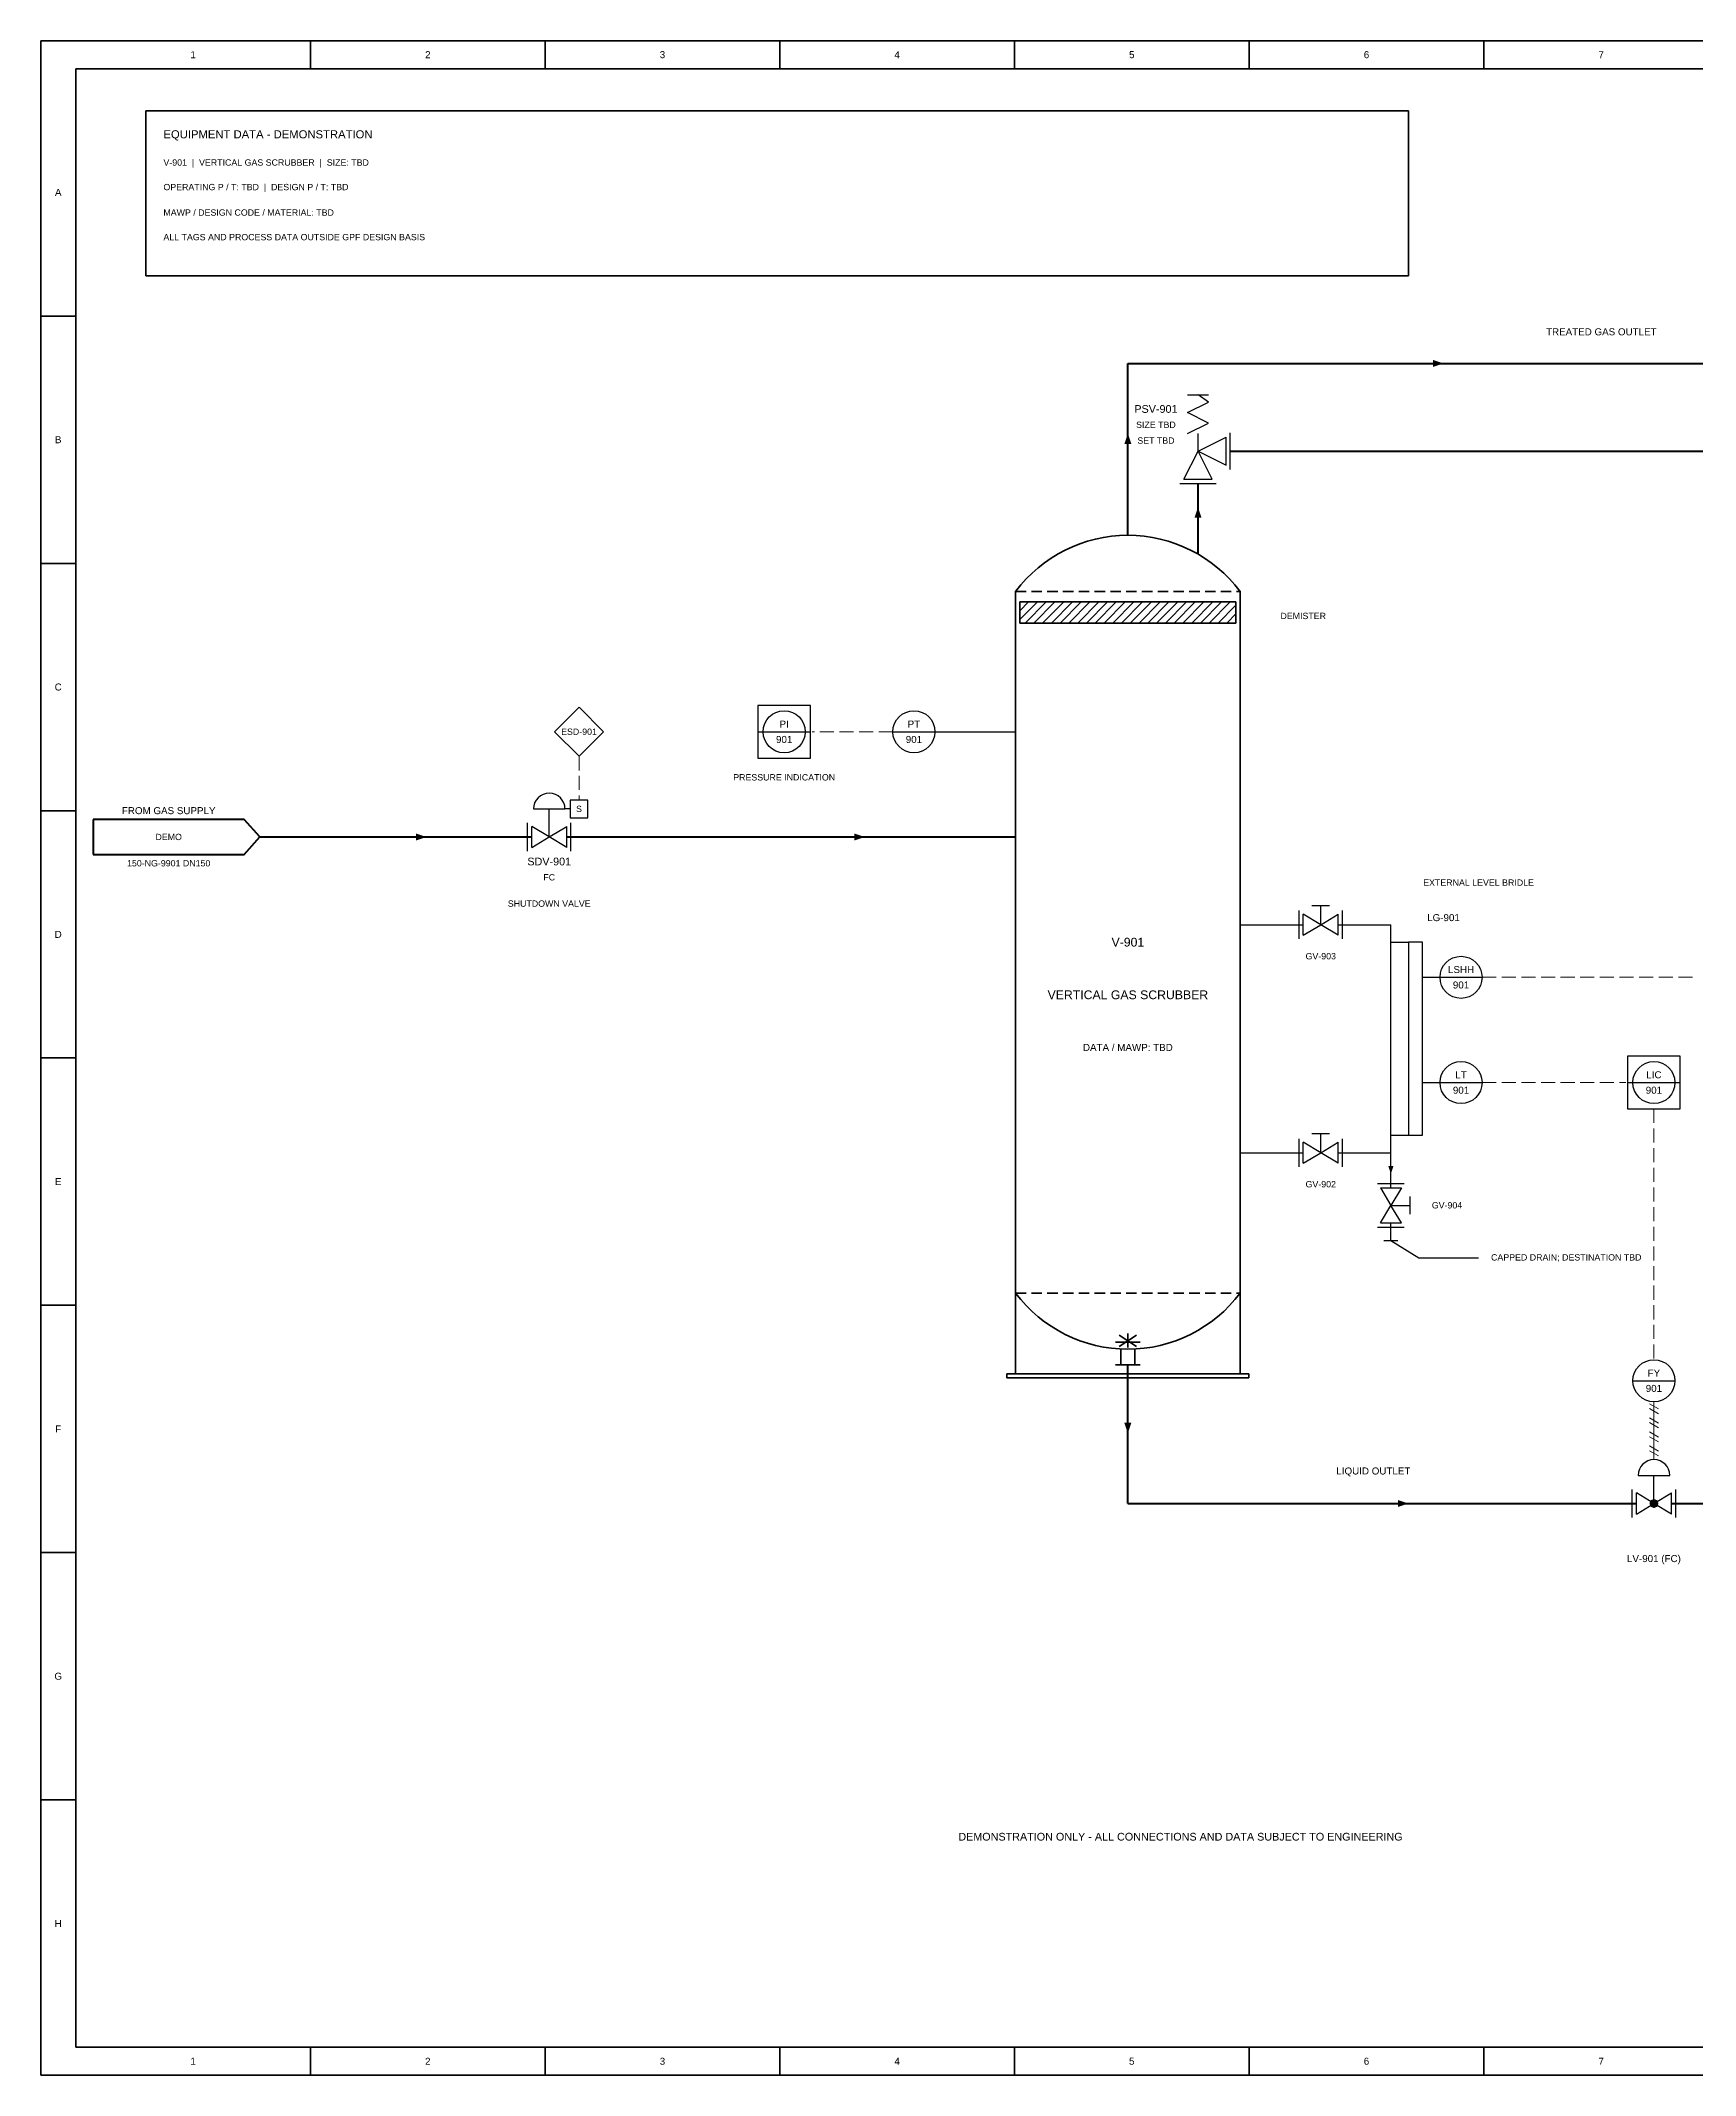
# Model space of a CAD drawing. Header units: millimetres. Extents: x 10 to 831, y 7 to 587.
# Drawn here: x 10 to 482, y 7 to 587 of the extents above; entities that cross this region are included whole.
import ezdxf

# ---------------------------------------------------------------- set-up
doc = ezdxf.new("R2010")
doc.units = ezdxf.units.MM
for name, color, linetype, lineweight in [('REF-EQUIP', 7, 'Continuous', 35), ('REF-FRAME', 7, 'Continuous', 35), ('REF-HATCH', 7, 'Continuous', 13), ('REF-PROC', 7, 'Continuous', 50), ('REF-PROC-MINOR', 7, 'Continuous', 25), ('REF-SIG', 7, 'Continuous', 13), ('REF-SIGP', 7, 'Continuous', 13), ('REF-SYM', 7, 'Continuous', 25), ('REF-TEXT', 7, 'Continuous', 18)]:
    doc.layers.add(name, color=color, linetype=linetype, lineweight=lineweight)
doc.styles.add('ARIAL', font='arial.ttf')

msp = doc.modelspace()

# ---------------------------------------------------------------- linework, layer by layer
at = {"layer": 'REF-EQUIP'}
for p, q in [((288, 230), (288, 430)), ((288, 430), (291, 430)), ((292.5, 430), (295.5, 430)), ((297, 430), (300, 430)), ((301.5, 430), (304.5, 430)), ((306, 430), (309, 430)), ((310.5, 430), (313.5, 430)), ((315, 430), (318, 430)), ((319.5, 430), (322.5, 430)), ((324, 430), (327, 430)), ((328.5, 430), (331.5, 430)), ((333, 430), (336, 430)), ((337.5, 430), (340.5, 430)), ((342, 430), (345, 430)), ((346.5, 430), (349.5, 430)), ((351, 430), (352, 430)), ((352, 230), (352, 430)), ((289.2, 421), (289.2, 427)), ((289.2, 427), (350.8, 427)), ((350.8, 421), (350.8, 427)), ((289.2, 421), (350.8, 421)), ((288, 230), (288, 207)), ((288, 230), (291, 230)), ((292.5, 230), (295.5, 230)), ((297, 230), (300, 230)), ((301.5, 230), (304.5, 230)), ((306, 230), (309, 230)), ((310.5, 230), (313.5, 230)), ((315, 230), (318, 230)), ((319.5, 230), (322.5, 230)), ((324, 230), (327, 230)), ((328.5, 230), (331.5, 230)), ((333, 230), (336, 230)), ((337.5, 230), (340.5, 230)), ((342, 230), (345, 230)), ((346.5, 230), (349.5, 230)), ((351, 230), (352, 230)), ((352, 230), (352, 207)), ((316.5, 216), (323.5, 216)), ((317.5, 214.8), (322.5, 218)), ((317.5, 218), (322.5, 214.8)), ((320, 214.5), (320, 218.5)), ((316.5, 209.5), (323.5, 209.5)), ((318, 214), (318, 209.5)), ((322, 214), (322, 209.5)), ((285.5, 205.8), (285.5, 207)), ((285.5, 207), (354.5, 207)), ((285.5, 205.8), (354.5, 205.8)), ((354.5, 205.8), (354.5, 207))]:
    msp.add_line(p, q, dxfattribs=at)
for centre, start, end in [((320, 406), 36.8699, 143.1301), ((320, 254), 216.8699, 323.1301)]:
    msp.add_arc(centre, 40, start, end, dxfattribs=at)
at = {"layer": 'REF-FRAME'}
for p, q in [((10, 587), (10, 7)), ((831, 587), (10, 587)), ((86.92, 579), (86.92, 587)), ((153.83, 579), (153.83, 587)), ((220.75, 579), (220.75, 587)), ((287.67, 579), (287.67, 587)), ((354.58, 579), (354.58, 587)), ((421.5, 579), (421.5, 587)), ((20, 579), (20, 15)), ((823, 579), (20, 579)), ((40, 567), (40, 520)), ((400, 567), (40, 567)), ((400, 520), (400, 567)), ((40, 520), (400, 520)), ((10, 508.5), (20, 508.5)), ((10, 438), (20, 438)), ((10, 367.5), (20, 367.5)), ((10, 297), (20, 297)), ((10, 226.5), (20, 226.5)), ((10, 156), (20, 156)), ((10, 85.5), (20, 85.5)), ((20, 15), (823, 15)), ((86.92, 7), (86.92, 15)), ((153.83, 7), (153.83, 15)), ((220.75, 7), (220.75, 15)), ((287.67, 7), (287.67, 15)), ((354.58, 7), (354.58, 15)), ((421.5, 7), (421.5, 15)), ((10, 7), (831, 7))]:
    msp.add_line(p, q, dxfattribs=at)
at = {"layer": 'REF-HATCH'}
for p, q in [((289.2, 422), (294.2, 427)), ((289.2, 424.5), (291.7, 427)), ((290.7, 421), (296.7, 427)), ((293.2, 421), (299.2, 427)), ((295.7, 421), (301.7, 427)), ((298.2, 421), (304.2, 427)), ((300.7, 421), (306.7, 427)), ((303.2, 421), (309.2, 427)), ((305.7, 421), (311.7, 427)), ((308.2, 421), (314.2, 427)), ((310.7, 421), (316.7, 427)), ((313.2, 421), (319.2, 427)), ((315.7, 421), (321.7, 427)), ((318.2, 421), (324.2, 427)), ((320.7, 421), (326.7, 427)), ((323.2, 421), (329.2, 427)), ((325.7, 421), (331.7, 427)), ((328.2, 421), (334.2, 427)), ((330.7, 421), (336.7, 427)), ((333.2, 421), (339.2, 427)), ((335.7, 421), (341.7, 427)), ((338.2, 421), (344.2, 427)), ((340.7, 421), (346.7, 427)), ((343.2, 421), (349.2, 427)), ((345.7, 421), (350.8, 426.1)), ((348.2, 421), (350.8, 423.6)), ((350.7, 421), (350.8, 421.1))]:
    msp.add_line(p, q, dxfattribs=at)
at = {"layer": 'REF-PROC'}
for p, q in [((320, 446), (320, 495)), ((320, 495), (585, 495)), ((349.2, 470), (585, 470)), ((340, 440.64), (340, 460.8)), ((25, 365), (25, 355)), ((68, 365), (25, 365)), ((72.5, 360), (68, 365)), ((68, 355), (72.5, 360)), ((72.5, 360), (150, 360)), ((160, 360), (288, 360)), ((25, 355), (68, 355)), ((320, 170), (320, 209.5)), ((320, 170), (465, 170)), ((475, 170), (585, 170))]:
    msp.add_line(p, q, dxfattribs=at)
for points in [[(410, 495), (407, 496), (407, 494)], [(320, 475), (319, 472), (321, 472)], [(340, 454), (339, 451), (341, 451)], [(120, 360), (117, 361), (117, 359)], [(245, 360), (242, 361), (242, 359)], [(320, 190), (319, 193), (321, 193)], [(400, 170), (397, 171), (397, 169)], [(470, 170), (469.08, 170.92), (468.7, 170)], [(470, 170), (468.7, 170), (469.08, 169.08)], [(470, 170), (470, 171.3), (469.08, 170.92)], [(470, 170), (469.08, 169.08), (470, 168.7)], [(470, 170), (470.92, 170.92), (470, 171.3)], [(470, 170), (471.3, 170), (470.92, 170.92)], [(470, 170), (470, 168.7), (470.92, 169.08)], [(470, 170), (470.92, 169.08), (471.3, 170)]]:
    msp.add_solid(points, dxfattribs=at)
at = {"layer": 'REF-PROC-MINOR'}
for p, q in [((265, 390), (288, 390)), ((352, 335), (370, 335)), ((380, 335), (395, 335)), ((395, 270), (395, 335)), ((395, 330), (400, 330)), ((404, 320), (409, 320)), ((404, 290), (409, 290)), ((395, 275), (400, 275)), ((352, 270), (370, 270)), ((380, 270), (395, 270)), ((395, 260), (395, 270)), ((395, 245), (395, 250)), ((393, 245), (397, 245))]:
    msp.add_line(p, q, dxfattribs=at)
msp.add_solid([(395, 264), (394.25, 266.25), (395.75, 266.25)], dxfattribs=at)
at = {"layer": 'REF-SIG'}
for p, q in [((230.6, 390), (230, 390)), ((236.2, 390), (232.2, 390)), ((241.8, 390), (237.8, 390)), ((247.4, 390), (243.4, 390)), ((253, 390), (249, 390)), ((163.5, 383), (163.5, 379)), ((163.5, 377.4), (163.5, 373.4)), ((163.5, 371.8), (163.5, 370.5)), ((421, 320), (425, 320)), ((426.6, 320), (430.6, 320)), ((432.2, 320), (436.2, 320)), ((437.8, 320), (441.8, 320)), ((443.4, 320), (447.4, 320)), ((449, 320), (453, 320)), ((454.6, 320), (458.6, 320)), ((460.2, 320), (464.2, 320)), ((465.8, 320), (469.8, 320)), ((471.4, 320), (475.4, 320)), ((477, 320), (481, 320)), ((421, 290), (425, 290)), ((426.6, 290), (430.6, 290)), ((432.2, 290), (436.2, 290)), ((437.8, 290), (441.8, 290)), ((443.4, 290), (447.4, 290)), ((449, 290), (453, 290)), ((454.6, 290), (458.6, 290)), ((460.2, 290), (462, 290)), ((470, 282.5), (470, 278.5)), ((470, 276.9), (470, 272.9)), ((470, 271.3), (470, 267.3)), ((470, 265.7), (470, 261.7)), ((470, 260.1), (470, 256.1)), ((470, 254.5), (470, 250.5)), ((470, 248.9), (470, 244.9)), ((470, 243.3), (470, 239.3)), ((470, 237.7), (470, 233.7)), ((470, 232.1), (470, 228.1)), ((470, 226.5), (470, 222.5)), ((470, 220.9), (470, 216.9)), ((470, 215.3), (470, 211.3))]:
    msp.add_line(p, q, dxfattribs=at)
at = {"layer": 'REF-SIGP'}
for p, q in [((468.7, 198.45), (471.3, 196.95)), ((470, 199), (470, 182.5)), ((468.7, 197.05), (471.3, 195.55)), ((468.7, 194.45), (471.3, 192.95)), ((468.7, 193.05), (471.3, 191.55)), ((468.7, 190.45), (471.3, 188.95)), ((468.7, 189.05), (471.3, 187.55)), ((468.7, 186.45), (471.3, 184.95)), ((468.7, 185.05), (471.3, 183.55))]:
    msp.add_line(p, q, dxfattribs=at)
at = {"layer": 'REF-SYM'}
for p, q in [((337, 486), (343, 486)), ((337, 481), (343, 484)), ((343, 484), (340, 486)), ((343, 478), (337, 481)), ((337, 475), (343, 478)), ((336, 462), (340, 470)), ((340, 470), (340, 475)), ((340, 470), (348, 474)), ((340, 470), (348, 466)), ((344, 462), (340, 470)), ((348, 466), (348, 474)), ((349.2, 464.8), (349.2, 475.2)), ((334.8, 460.8), (345.2, 460.8)), ((336, 462), (344, 462)), ((156.5, 390), (163.5, 397)), ((163.5, 397), (170.5, 390)), ((214.5, 397.5), (214.5, 382.5)), ((229.5, 397.5), (214.5, 397.5)), ((229.5, 382.5), (229.5, 397.5)), ((163.5, 383), (156.5, 390)), ((170.5, 390), (163.5, 383)), ((214.5, 390), (229.5, 390)), ((253, 390), (265, 390)), ((214.5, 382.5), (229.5, 382.5)), ((150.5, 368), (159.5, 368)), ((155, 360), (155, 368)), ((161, 368), (159.5, 368)), ((161, 370.5), (161, 365.5)), ((166, 370.5), (161, 370.5)), ((161, 365.5), (166, 365.5)), ((166, 365.5), (166, 370.5)), ((148.8, 356), (148.8, 364)), ((150, 357), (150, 363)), ((155, 360), (150, 363)), ((150, 357), (155, 360)), ((155, 360), (160, 363)), ((160, 357), (155, 360)), ((160, 357), (160, 363)), ((161.2, 356), (161.2, 364)), ((368.8, 331), (368.8, 339)), ((370, 332), (370, 338)), ((375, 335), (370, 338)), ((372.5, 340.5), (377.5, 340.5)), ((375, 335), (375, 340.5)), ((375, 335), (380, 338)), ((380, 332), (380, 338)), ((381.2, 331), (381.2, 339)), ((370, 332), (375, 335)), ((380, 332), (375, 335)), ((400, 330), (400, 275)), ((404, 330), (400, 330)), ((404, 275), (404, 330)), ((409, 320), (421, 320)), ((462.5, 297.5), (462.5, 282.5)), ((477.5, 297.5), (462.5, 297.5)), ((477.5, 282.5), (477.5, 297.5)), ((409, 290), (421, 290)), ((462.5, 290), (477.5, 290)), ((462.5, 282.5), (477.5, 282.5)), ((368.8, 266), (368.8, 274)), ((370, 267), (370, 273)), ((375, 270), (370, 273)), ((372.5, 275.5), (377.5, 275.5)), ((375, 270), (375, 275.5)), ((375, 270), (380, 273)), ((380, 267), (380, 273)), ((381.2, 266), (381.2, 274)), ((400, 275), (404, 275)), ((370, 267), (375, 270)), ((380, 267), (375, 270)), ((391.2, 261.2), (398.8, 261.2)), ((392, 260), (395, 255)), ((392, 260), (398, 260)), ((398, 260), (395, 255)), ((400.5, 252.5), (400.5, 257.5)), ((392, 250), (395, 255)), ((392, 250), (398, 250)), ((395, 255), (400.5, 255)), ((398, 250), (395, 255)), ((391.2, 248.8), (398.8, 248.8)), ((395, 245), (403, 240)), ((403, 240), (420, 240)), ((464, 205), (476, 205)), ((463.8, 166), (463.8, 174)), ((465.5, 178), (474.5, 178)), ((470, 170), (470, 178)), ((476.2, 166), (476.2, 174)), ((465, 167), (465, 173)), ((470, 170), (465, 173)), ((465, 167), (470, 170)), ((470, 170), (475, 173)), ((475, 167), (470, 170)), ((475, 167), (475, 173))]:
    msp.add_line(p, q, dxfattribs=at)
for centre in [(222, 390), (259, 390), (415, 320), (415, 290), (470, 290), (470, 205)]:
    msp.add_circle(centre, 6, dxfattribs=at)
for centre in [(155, 368), (470, 178)]:
    msp.add_arc(centre, 4.5, 0, 180, dxfattribs=at)

# ---------------------------------------------------------------- texts
at = {"layer": 'REF-TEXT', "style": 'ARIAL'}
for s, insert, char_height, attachment_point in [('1', (53.46, 583), 2, 5), ('2', (120.38, 583), 2, 5), ('3', (187.29, 583), 2, 5), ('4', (254.21, 583), 2, 5), ('5', (321.12, 583), 2, 5), ('6', (388.04, 583), 2, 5), ('7', (454.96, 583), 2, 5), ('EQUIPMENT DATA - DEMONSTRATION', (45, 560), 2.3, 4), ('V-901  |  VERTICAL GAS SCRUBBER  |  SIZE: TBD', (45, 552), 1.8, 4), ('OPERATING P / T: TBD  |  DESIGN P / T: TBD', (45, 545), 1.8, 4), ('A', (15, 543.75), 2, 5), ('MAWP / DESIGN CODE / MATERIAL: TBD', (45, 538), 1.8, 4), ('ALL TAGS AND PROCESS DATA OUTSIDE GPF DESIGN BASIS', (45, 531), 1.8, 4), ('TREATED GAS OUTLET', (455, 504), 2, 5), ('PSV-901', (328, 482), 2.2, 5), ('SIZE TBD', (328, 477.5), 1.8, 5), ('B', (15, 473.25), 2, 5), ('SET TBD', (328, 473), 1.8, 5), ('DEMISTER', (370, 423), 1.8, 5), ('C', (15, 402.75), 2, 5), ('ESD-901', (163.5, 390), 1.8, 5), ('901', (222, 387.8), 2, 5), ('PI', (222, 392.2), 2, 5), ('901', (259, 387.8), 2, 5), ('PT', (259, 392.2), 2, 5), ('PRESSURE INDICATION', (222, 377), 1.8, 5), ('FROM GAS SUPPLY', (46.5, 367.5), 2, 5), ('S', (163.5, 368), 1.8, 5), ('DEMO', (46.5, 360), 1.8, 5), ('SDV-901', (155, 353), 2.2, 5), ('150-NG-9901 DN150', (46.5, 352.5), 1.8, 5), ('FC', (155, 348.5), 1.8, 5), ('EXTERNAL LEVEL BRIDLE', (420, 347), 1.8, 5), ('SHUTDOWN VALVE', (155, 341), 1.8, 5), ('LG-901', (410, 337), 2, 5), ('D', (15, 332.25), 2, 5), ('V-901', (320, 330), 2.5, 5), ('GV-903', (375, 326), 1.8, 5), ('LSHH', (415, 322.2), 2, 5), ('VERTICAL GAS SCRUBBER', (320, 315), 2.5, 5), ('901', (415, 317.8), 2, 5), ('DATA / MAWP: TBD', (320, 300), 2, 5), ('LT', (415, 292.2), 2, 5), ('LIC', (470, 292.2), 2, 5), ('901', (415, 287.8), 2, 5), ('901', (470, 287.8), 2, 5), ('E', (15, 261.75), 2, 5), ('GV-902', (375, 261), 1.8, 5), ('GV-904', (411, 255), 1.8, 5), ('CAPPED DRAIN; DESTINATION TBD', (445, 240), 1.8, 5), ('901', (470, 202.8), 2, 5), ('FY', (470, 207.2), 2, 5), ('F', (15, 191.25), 2, 5), ('LIQUID OUTLET', (390, 179), 2, 5), ('LV-901 (FC)', (470, 154), 2, 5), ('G', (15, 120.75), 2, 5), ('DEMONSTRATION ONLY - ALL CONNECTIONS AND DATA SUBJECT TO ENGINEERING', (335, 75), 2.2, 5), ('H', (15, 50.25), 2, 5), ('1', (53.46, 11), 2, 5), ('2', (120.38, 11), 2, 5), ('3', (187.29, 11), 2, 5), ('4', (254.21, 11), 2, 5), ('5', (321.12, 11), 2, 5), ('6', (388.04, 11), 2, 5), ('7', (454.96, 11), 2, 5)]:
    msp.add_mtext(s, dxfattribs=dict(at, insert=insert, char_height=char_height, attachment_point=attachment_point))

doc.saveas('drawing.dxf')
